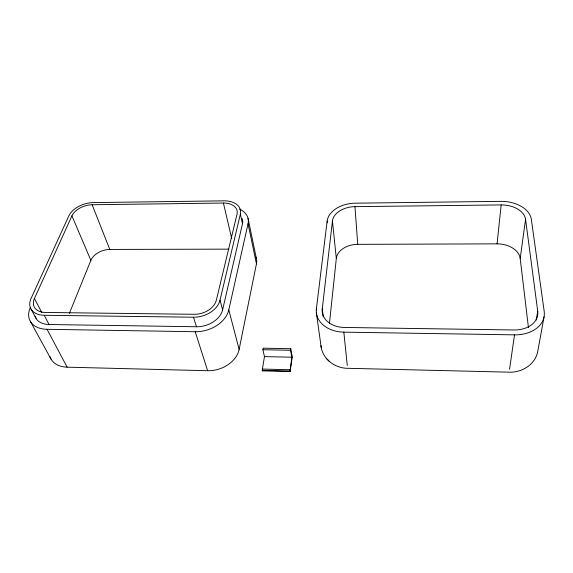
<?xml version="1.0" encoding="UTF-8"?>
<svg xmlns="http://www.w3.org/2000/svg" width="573" height="573" viewBox="0 0 573 573"><rect width="100%" height="100%" fill="white"/><g stroke="black" fill="none" stroke-linecap="round" stroke-linejoin="round"><path stroke-width="0.86" d="M290.06 371.576L291.822 357.208L290.54 350.275L290.762 348.728L263.172 348.176L262.9 349.716L264.461 356.614L262.212 370.301L262.348 370.881L290.06 371.576L292.266 356.857L290.762 348.728M528.449 327.627L520.191 258.444A21.753 14.819 4.6 0 0 497.07 243.854L501.16 204.919L354.959 206.645A21.452 14.368 -5.1 0 0 332.44 220.999L322.248 308.926L323.279 316.848M329.396 323.831L336.315 258.509L332.44 220.999M316.375 308.861L327.154 221.042A26.816 17.964 -5.1 0 1 355.267 203.186L500.795 201.352A28.6 18.565 3.5 0 1 531.329 219.273L544.192 311.34A32.152 23.063 7.7 0 1 514.518 334.861L343.829 332.139A29.81 22.311 -5.1 0 1 316.375 308.861L316.618 310.623M520.191 258.444L525.57 219.323A22.877 14.848 3.5 0 0 501.16 204.919M509.547 369.27L514.518 334.861M536.221 320.028L537.732 311.268L525.57 219.323M544.064 316.826L537.703 351.664C535.168 364.757 521.473 372.923 508.709 372.164L347.897 368.31C335.671 368.403 323.408 359.815 321.202 347.453L316.31 312.357M49.915 356.499A27.253 18.794 -25.4 0 0 67.148 367.171L207.634 370.717A27.282 20.657 -17.6 0 0 239.127 349.408L256.446 263.838A24.61 17.04 -13.3 0 0 255.981 257.155M239.127 349.408L228.792 309.9L248.052 223.728A25.907 16.989 -13 0 0 239.471 209.109M35.118 316.289A22.462 14.712 -24.1 0 0 49.063 324.511L196.489 326.76A22.519 16.237 -16.8 0 0 222.625 309.828L242.472 223.771A20.205 13.251 -13 0 0 242.178 218.564M222.625 309.828L220.018 300.202L240.374 214.073A20.449 13.229 -13 0 0 223.986 200.837L93.062 202.606A20.213 12.205 -19.1 0 0 68.846 215.863L31.049 298.476A22.755 14.719 -23.8 0 0 44.214 315.272L49.063 324.511M262.348 370.881L262.62 370.065M69.333 313.445L90.871 260.35A15.901 10.257 -20 0 1 109.787 249.434L228.82 249.14M34.43 298.504L71.926 215.828A16.839 10.171 -19.1 0 1 92.131 204.747L223.406 203.043A17.04 11.023 -13 0 1 237.043 214.101L216.336 300.173A19.016 13.544 -16.6 0 1 194.254 314.305L45.439 312.457A18.966 12.262 -23.8 0 1 34.43 298.504L41.865 312.643M336.315 258.509A20.442 14.375 -4.6 0 1 357.745 244.342L497.07 243.854M44.214 315.272L193.488 317.227A22.82 16.259 -16.6 0 0 220.018 300.202M30.312 307.651A28.8 18.866 -24.1 0 0 47.036 329.296L195.214 331.731A28.872 20.829 -16.8 0 0 228.792 309.9M262.9 349.716L290.54 350.275M264.461 356.614L291.822 357.208M262.305 369.055L290.031 369.743M262.212 370.301L289.952 370.989M326.875 358.956L329.59 361.606M30.348 321.403L51.112 359.221M31.092 309.191L36.056 318.416M47.036 329.296L67.148 367.171M71.926 215.828L90.871 260.35M92.131 204.747L109.787 249.434M195.214 331.731L207.634 370.717M193.488 317.227L196.489 326.76M223.406 203.043L231.75 238.69M240.374 214.073L242.472 223.771M248.052 223.728L256.446 263.838M248.03 218.327L256.367 258.43M320.959 345.734L321.202 347.453M327.154 221.042L327.348 222.782M343.829 332.139L347.281 365.481M354.959 206.645L357.745 244.342M537.732 311.268A25.721 18.443 7.7 0 1 514.017 329.984L344.244 327.455A23.851 17.842 -5.1 0 1 322.248 308.926"/></g></svg>
